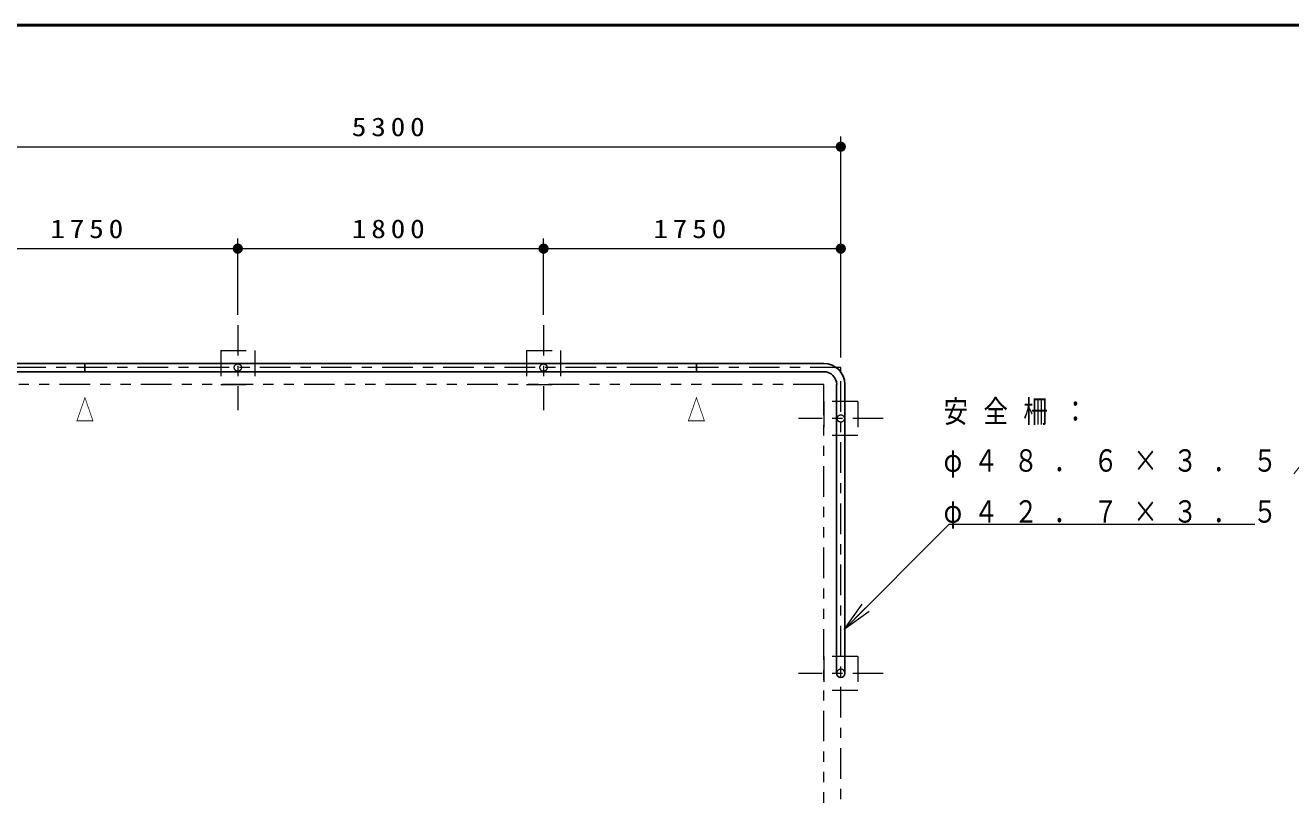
# Model space of a CAD drawing. Units: millimetres on the paper, scale 1:60. Extents: x -385 to 0, y 0 to 267.
# Drawn here: x -314.5 to -190.4, y 191.5 to 267 of the extents above; entities that cross this region are included whole.
import ezdxf
from ezdxf.enums import TextEntityAlignment as Align

# ---------------------------------------------------------------- set-up
doc = ezdxf.new("R2010")
doc.units = ezdxf.units.MM
for name, pattern in [('USER1', [4.5, 2.5, -2]), ('USER2', [6, 3, -1, 1, -1]), ('USER3', [8, 3, -1, 1, -1, 1, -1])]:
    doc.linetypes.add(name, pattern=pattern)
doc.layers.add('LY_1', color=7, linetype='Continuous', lineweight=13)
doc.layers.add('LY_2', color=7, linetype='Continuous', lineweight=13)
doc.styles.add('ＭＳ ゴシック', font='')
doc.styles.get('ＭＳ ゴシック').set_extended_font_data('MS Gothic')

# ---------------------------------------------------------------- blocks, each defined once
blk = doc.blocks.new('filled_dot')
at = {"color": 0, "linetype": 'Continuous', "lineweight": -2, "const_width": 1.25}
blk.add_lwpolyline([(-0.625, 0, 1), (0.625, 0, 1)], format="xyb", close=True, dxfattribs=at)

msp = doc.modelspace()

# ---------------------------------------------------------------- linework, layer by layer
at = {"layer": 'LY_1'}
for p, q in [((-234.529, 246.091), (-234.529, 256.091)), ((-322.862, 255.091), (-234.529, 255.091)), ((-293.695, 238.591), (-293.695, 246.091)), ((-263.695, 238.591), (-263.695, 246.091)), ((-234.529, 234.424), (-234.529, 246.091)), ((-322.862, 245.091), (-293.695, 245.091)), ((-293.695, 245.091), (-263.695, 245.091)), ((-263.695, 245.091), (-234.529, 245.091)), ((-234.213, 207.738), (-232.446, 210.213)), ((-234.213, 207.738), (-232.092, 209.859)), ((-231.739, 209.506), (-234.213, 207.738))]:
    msp.add_line(p, q, dxfattribs=at)
at = {"layer": 'LY_1', "linetype": 'USER2'}
for p, q in [((-293.695, 237.591), (-293.695, 229.257)), ((-263.695, 237.591), (-263.695, 229.257)), ((-234.529, 233.424), (-322.862, 233.424)), ((-234.529, 115.09), (-234.529, 233.424)), ((-230.362, 228.424), (-238.695, 228.424)), ((-230.362, 203.424), (-238.695, 203.424))]:
    msp.add_line(p, q, dxfattribs=at)
at = {"layer": 'LY_1', "linetype": 'USER1'}
for p, q in [((-295.362, 235.091), (-292.029, 235.091)), ((-295.362, 235.091), (-295.362, 231.757)), ((-292.029, 235.091), (-292.029, 231.757)), ((-265.362, 235.091), (-262.029, 235.091)), ((-265.362, 235.091), (-265.362, 231.757)), ((-262.029, 235.091), (-262.029, 231.757)), ((-295.362, 231.757), (-292.029, 231.757)), ((-265.362, 231.757), (-262.029, 231.757)), ((-232.862, 230.091), (-236.195, 230.091)), ((-236.195, 230.091), (-236.195, 226.757)), ((-232.862, 230.091), (-232.862, 226.757)), ((-232.862, 226.757), (-236.195, 226.757)), ((-232.862, 205.091), (-236.195, 205.091)), ((-236.195, 205.091), (-236.195, 201.757)), ((-232.862, 205.091), (-232.862, 201.757)), ((-232.862, 201.757), (-236.195, 201.757))]:
    msp.add_line(p, q, dxfattribs=at)
at = {"layer": 'LY_1', "color": 4, "lineweight": 25}
for p, q in [((-321.195, 233.829), (-236.195, 233.829)), ((-308.695, 233.829), (-308.695, 233.019)), ((-248.695, 233.829), (-248.695, 233.019)), ((-321.195, 233.019), (-236.195, 233.019)), ((-234.934, 203.424), (-234.934, 231.757)), ((-234.124, 203.424), (-234.124, 231.757))]:
    msp.add_line(p, q, dxfattribs=at)
at = {"layer": 'LY_1', "linetype": 'USER3'}
for p, q in [((-236.195, 231.757), (-321.195, 231.757)), ((-236.195, 116.757), (-236.195, 231.757))]:
    msp.add_line(p, q, dxfattribs=at)
at = {"layer": 'LY_1'}
msp.add_lwpolyline([(-234.213, 207.738), (-223.897, 218.055), (-193.897, 218.055)], dxfattribs=at)
at = {"layer": 'LY_1', "color": 4, "linetype": 'USER1'}
for centre in [(-293.695, 233.424), (-263.695, 233.424), (-234.529, 228.424)]:
    msp.add_circle(centre, 0.356, dxfattribs=at)
at = {"layer": 'LY_1', "color": 4, "lineweight": 25}
for centre, radius, start, end in [((-236.195, 231.757), 2.072, 0, 90), ((-236.195, 231.757), 1.262, 0, 90), ((-234.529, 203.424), 0.405, 180, 0)]:
    msp.add_arc(centre, radius, start, end, dxfattribs=at)
at = {"layer": 'LY_1', "color": 4, "linetype": 'USER1'}
msp.add_arc((-234.529, 203.424), 0.405, 0, 180, dxfattribs=at)
at = {"layer": 'LY_2', "lineweight": 50}
msp.add_line((0, 267), (-385, 267), dxfattribs=at)

# ---------------------------------------------------------------- block references
at = {"layer": 'LY_1', "xscale": 0.4, "yscale": 0.4, "rotation": 180}
for p in [(-234.529, 255.091), (-293.695, 245.091), (-263.695, 245.091), (-234.529, 245.091)]:
    msp.add_blockref('filled_dot', p, dxfattribs=at)
at = {"layer": 'LY_1', "xscale": 0.4, "yscale": 0.4}
for p in [(-293.695, 245.091), (-263.695, 245.091)]:
    msp.add_blockref('filled_dot', p, dxfattribs=at)

# ---------------------------------------------------------------- texts
at = {"layer": 'LY_1', "style": 'ＭＳ ゴシック', "width": 0.6}
for p in [(-308.695, 227.441), (-248.695, 227.441)]:
    msp.add_text('△', height=2.199, dxfattribs=at).set_placement(p, align=Align.BOTTOM_CENTER)
at = {"layer": 'LY_1', "style": 'ＭＳ ゴシック'}
for s, insert, char_height, attachment_point in [('\\T1.33;\\W1.15;5300', (-278.695, 256.091), 1.833, 8), ('\\T1.33;\\W1.15;1750', (-308.279, 246.091), 1.833, 8), ('\\T1.33;\\W1.15;1800', (-278.695, 246.091), 1.833, 8), ('\\T1.33;\\W1.15;1750', (-249.112, 246.091), 1.833, 8), ('\\T1.63;\\W0.8;安全柵：', (-224.439, 229.005), 2.199, 4), ('\\T1.63;\\W0.8;φ４８．６×３．５／', (-224.439, 224.005), 2.199, 4), ('\\T1.63;\\W0.8;φ４２．７×３．５\u3000', (-224.439, 219.005), 2.199, 4)]:
    msp.add_mtext(s, dxfattribs=dict(at, insert=insert, char_height=char_height, attachment_point=attachment_point))

doc.saveas('drawing.dxf')
